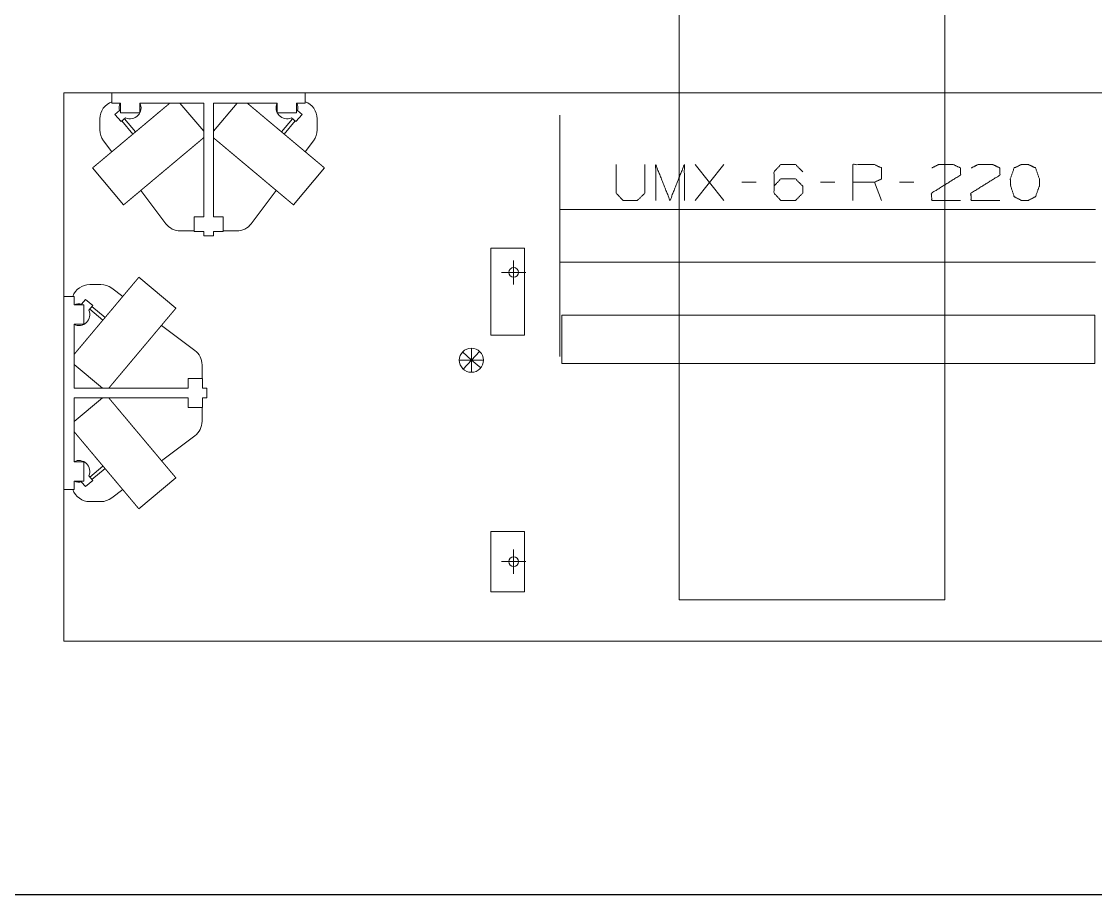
# Model space of a CAD drawing. Header units: millimetres. Extents: x 3056 to 110866, y 16649 to 58349.
# Drawn here: x 66231 to 70681, y 16649 to 20269 of the extents above; entities that cross this region are included whole.
import ezdxf

# ---------------------------------------------------------------- set-up
doc = ezdxf.new("R2010")
doc.units = ezdxf.units.MM
doc.layers.add('1', color=7, linetype='Continuous', true_color=0xffffff)

msp = doc.modelspace()

# ---------------------------------------------------------------- linework, layer by layer
at = {"layer": '1', "color": 143, "linetype": 'Continuous', "lineweight": 13}
for p, q in [((68956.5, 55863.3), (68956.5, 17870.4)), ((70056.5, 17870.4), (70056.5, 53003.3)), ((110866.5, 16649.3), (3056.5, 16649.3))]:
    msp.add_line(p, q, dxfattribs=at)
at = {"layer": '1', "color": 80, "linetype": 'Continuous', "lineweight": 13}
for p, q in [((66406.5, 17699.3), (66406.5, 19973.3)), ((66406.5, 17699.3), (66406.5, 19973.3)), ((66406.5, 19973.3), (72033.5, 19973.3)), ((66406.5, 19973.3), (72033.5, 19973.3)), ((66606.5, 19973.3), (66606.5, 19930.3)), ((67406.5, 19973.3), (67406.5, 19930.3)), ((66606.5, 19930.3), (66641.5, 19930.3)), ((66637.6, 19899.1), (66618.9, 19883.4)), ((66641.5, 19930.3), (66641.5, 19890.3)), ((66721.5, 19930.3), (66986.5, 19930.3)), ((66721.5, 19930.3), (66721.5, 19890.3)), ((66986.5, 19813.2), (66888.2, 19930.3)), ((66986.5, 19930.3), (66986.5, 19458.3)), ((67026.5, 19930.3), (67026.5, 19458.3)), ((67124.7, 19930.3), (67026.5, 19813.2)), ((67026.5, 19930.3), (67291.5, 19930.3)), ((67291.5, 19930.3), (67291.5, 19890.3)), ((67371.5, 19930.3), (67371.5, 19890.3)), ((67371.5, 19930.3), (67406.5, 19930.3)), ((67375.3, 19899.1), (67394.1, 19883.4)), ((66556.5, 19819.3), (66556.5, 19865.3)), ((66644.1, 19853.3), (66618.9, 19883.4)), ((66721.5, 19890.3), (66641.5, 19890.3)), ((66662.9, 19869), (66644.1, 19853.3)), ((66647.6, 19856.2), (66693.2, 19801.8)), ((66703.9, 19810.8), (66658.3, 19865.2)), ((67371.5, 19890.3), (67291.5, 19890.3)), ((67354.7, 19865.2), (67309, 19810.8)), ((67319.7, 19801.8), (67365.4, 19856.2)), ((67350.1, 19869), (67368.8, 19853.3)), ((67368.8, 19853.3), (67394.1, 19883.4)), ((67456.5, 19865.3), (67456.5, 19819.3)), ((66571.5, 19774.3), (66605.8, 19728.5)), ((67407.1, 19728.5), (67441.5, 19774.3)), ((69022.6, 19527), (69141.3, 19675.4)), ((69141.3, 19527), (69022.6, 19675.4)), ((66526.2, 19661.7), (66654.8, 19508.5)), ((67358.2, 19508.5), (67486.7, 19661.7)), ((69275.1, 19602), (69215.7, 19602)), ((69601.9, 19602), (69542.6, 19602)), ((69795.1, 19527), (69765.4, 19602)), ((69928.8, 19602), (69869.4, 19602)), ((66726, 19568.3), (66829.5, 19430.3)), ((67183.5, 19430.3), (67286.9, 19568.3)), ((66946.5, 19458.3), (66946.5, 19398.3)), ((66986.5, 19458.3), (66946.5, 19458.3)), ((67026.5, 19458.3), (67066.5, 19458.3)), ((67066.5, 19458.3), (67066.5, 19398.3)), ((70681.5, 19489.5), (68461.5, 19489.5)), ((66946.5, 19400.3), (66889.5, 19400.3)), ((66986.5, 19398.3), (66946.5, 19398.3)), ((66986.5, 19398.3), (66986.5, 19380.3)), ((67026.5, 19380.3), (66986.5, 19380.3)), ((67026.5, 19398.3), (67066.5, 19398.3)), ((67026.5, 19398.3), (67026.5, 19380.3)), ((67026.7, 19395.6), (67026.5, 19395.6)), ((67026.7, 19395.6), (67026.7, 19398.3)), ((67123.5, 19400.3), (67066.5, 19400.3)), ((68176, 19328.3), (68176, 18968.3)), ((68316, 19328.3), (68176, 19328.3)), ((68316, 18968.3), (68316, 19328.3)), ((68270.5, 19278.3), (68270.5, 19178.3)), ((68461.5, 19270.4), (70681.5, 19270.4)), ((68220.5, 19228.3), (68320.5, 19228.3)), ((66871.3, 19080), (66718.1, 19208.6)), ((66514.5, 19178.3), (66560.5, 19178.3)), ((66651.3, 19128.9), (66605.5, 19163.3)), ((66406.5, 19128.3), (66449.5, 19128.3)), ((66449.5, 19093.3), (66449.5, 19128.3)), ((66449.5, 19093.3), (66489.5, 19093.3)), ((66480.6, 19097.2), (66496.4, 19115.9)), ((66489.5, 19093.3), (66489.5, 19013.3)), ((66526.5, 19090.7), (66496.4, 19115.9)), ((66510.7, 19071.9), (66526.5, 19090.7)), ((66514.6, 19076.5), (66569, 19030.8)), ((66578, 19041.6), (66523.6, 19087.2)), ((68470.5, 19051.3), (70678.5, 19051.3)), ((68470.5, 18851.3), (68470.5, 19051.3)), ((70678.5, 19051.3), (70678.5, 18851.3)), ((66449.5, 19013.3), (66489.5, 19013.3)), ((66449.5, 18748.3), (66449.5, 19013.3)), ((66949.5, 18905.3), (66811.5, 19008.8)), ((68176, 18968.3), (68316, 18968.3)), ((68095.5, 18864.3), (68095.5, 18914.3)), ((68095.5, 18864.3), (68059.1, 18898.6)), ((68095.5, 18864.3), (68129.8, 18900.7)), ((66449.5, 18846.5), (66566.5, 18748.3)), ((66979.5, 18845.3), (66979.5, 18788.3)), ((68095.5, 18864.3), (68045.5, 18864.3)), ((68095.5, 18864.3), (68061.1, 18827.9)), ((68095.5, 18864.3), (68134.3, 18832.8)), ((68095.5, 18864.3), (68095.5, 18814.3)), ((68095.5, 18864.3), (68145.5, 18864.3)), ((70678.5, 18851.3), (68470.5, 18851.3)), ((66921.5, 18788.3), (66981.5, 18788.3)), ((66921.5, 18748.3), (66921.5, 18788.3)), ((66981.5, 18748.3), (66981.5, 18788.3)), ((66449.5, 18748.3), (66921.5, 18748.3)), ((66984.1, 18748.6), (66981.5, 18748.5)), ((66981.5, 18748.3), (66999.5, 18748.3)), ((66984.1, 18748.6), (66984.1, 18748.3)), ((66999.5, 18748.3), (66999.5, 18708.3)), ((66449.5, 18443.3), (66449.5, 18708.3)), ((66566.5, 18708.3), (66449.5, 18610.1)), ((66449.5, 18708.3), (66921.5, 18708.3)), ((66921.5, 18708.3), (66921.5, 18668.3)), ((66981.5, 18708.3), (66999.5, 18708.3)), ((66981.5, 18708.3), (66981.5, 18668.3)), ((66921.5, 18668.3), (66981.5, 18668.3)), ((66979.5, 18668.3), (66979.5, 18611.3)), ((66811.5, 18447.8), (66949.5, 18551.3)), ((66449.5, 18443.3), (66489.5, 18443.3)), ((66489.5, 18443.3), (66489.5, 18363.3)), ((66569, 18425.8), (66514.6, 18380.1)), ((66510.7, 18384.7), (66526.5, 18365.9)), ((66523.6, 18369.4), (66578, 18415)), ((66449.5, 18363.3), (66489.5, 18363.3)), ((66449.5, 18328.3), (66449.5, 18363.3)), ((66480.6, 18359.4), (66496.4, 18340.7)), ((66526.5, 18365.9), (66496.4, 18340.7)), ((66718.1, 18248), (66871.3, 18376.6)), ((66406.5, 18328.3), (66449.5, 18328.3)), ((66605.5, 18293.3), (66651.3, 18327.7)), ((66560.5, 18278.3), (66514.5, 18278.3)), ((68176, 18154.3), (68176, 17904.3)), ((68316, 18154.3), (68176, 18154.3)), ((68316, 17904.3), (68316, 18154.3)), ((68270.5, 18079.3), (68270.5, 17979.3)), ((68220.5, 18029.3), (68320.5, 18029.3)), ((68176, 17904.3), (68316, 17904.3)), ((72033.5, 17699.3), (66406.5, 17699.3)), ((72033.5, 17699.3), (66406.5, 17699.3))]:
    msp.add_line(p, q, dxfattribs=at)
at = {"layer": '1', "color": 9, "linetype": 'Continuous', "lineweight": 13}
for p, q in [((68956.5, 18649.3), (68956.5, 17870.4)), ((70056.5, 17870.4), (70056.5, 18649.3)), ((68956.5, 17870.4), (70056.5, 17870.4))]:
    msp.add_line(p, q, dxfattribs=at)
at = {"layer": '1', "color": 143, "linetype": 'Continuous', "lineweight": 25}
msp.add_line((3056.5, 16649.3), (110866.5, 16649.3), dxfattribs=at)
at = {"layer": '1', "color": 43, "linetype": 'Continuous', "lineweight": 13}
msp.add_line((110866.5, 16649.3), (3056.5, 16649.3), dxfattribs=at)
msp.add_line((110866.5, 16649.3), (3056.5, 16649.3), dxfattribs=at)
at = {"layer": '1', "color": 43, "linetype": 'Continuous', "lineweight": 25}
msp.add_line((3056.5, 16649.3), (110866.5, 16649.3), dxfattribs=at)
msp.add_line((3056.5, 16649.3), (110866.5, 16649.3), dxfattribs=at)
at = {"layer": '1', "color": 80, "linetype": 'Continuous', "lineweight": 13}
for centre, radius in [((68270.5, 19228.3), 20), ((68095.5, 18864.3), 50), ((68270.5, 18029.3), 20)]:
    msp.add_circle(centre, radius, dxfattribs=at)
for centre, radius, start, end in [((66631.5, 19865.3), 75, 109.4723, 180), ((67381.5, 19865.3), 75, 0, 70.5277), ((66681.5, 19910.3), 45.2, 153.7683, 194.2622), ((66681.5, 19910.3), 45.2, 245.7378, 26.2321), ((67331.5, 19910.3), 45.2, 153.7679, 294.2622), ((67331.5, 19910.3), 45.2, 345.7378, 26.2317), ((66631.5, 19819.3), 75, 180, 216.8699), ((67381.5, 19819.3), 75, 323.1301, 0), ((66889.5, 19475.3), 75, 216.8699, 270), ((67123.5, 19475.3), 75, 270, 323.1301), ((66514.5, 19103.3), 75, 90, 160.5277), ((66560.5, 19103.3), 75, 53.1301, 90), ((66469.5, 19053.3), 45.2, 75.7378, 116.2317), ((66469.5, 19053.3), 45.2, 243.7679, 24.2622), ((66904.5, 18845.3), 75, 0, 53.1301), ((66904.5, 18611.3), 75, 306.8699, 360), ((66469.5, 18403.3), 45.2, 335.7378, 116.2321), ((66469.5, 18403.3), 45.2, 243.7683, 284.2622), ((66514.5, 18353.3), 75, 199.4723, 270), ((66560.5, 18353.3), 75, 270, 306.8699)]:
    msp.add_arc(centre, radius, start, end, dxfattribs=at)
for points, knots in [([(66846.3, 19930.3), (66844.9, 19929.1), (66842.1, 19926.8), (66840.7, 19925.6), (66839.2, 19924.3), (66837.7, 19923), (66834.5, 19920.4), (66832.9, 19919), (66831.3, 19917.7), (66827.9, 19914.8), (66824.4, 19911.9), (66820.8, 19908.8), (66818.9, 19907.3), (66817, 19905.7), (66813.2, 19902.5), (66811.2, 19900.8), (66807.2, 19897.5), (66805.2, 19895.8), (66803.1, 19894), (66801.1, 19892.3), (66796.8, 19888.8), (66792.5, 19885.1), (66790.3, 19883.3), (66785.8, 19879.5), (66783.6, 19877.6), (66779, 19873.8), (66774.4, 19869.9), (66772, 19867.9), (66769.7, 19866), (66764.9, 19861.9), (66760, 19857.9), (66755.1, 19853.8), (66752.7, 19851.7), (66750.2, 19849.6), (66745.2, 19845.4), (66740.2, 19841.2), (66735.1, 19836.9), (66732.5, 19834.8), (66730, 19832.7), (66727.4, 19830.5), (66722.2, 19826.2), (66717.1, 19821.8), (66714.5, 19819.7), (66709.3, 19815.3), (66704.1, 19810.9), (66701.5, 19808.7), (66698.9, 19806.6), (66696.3, 19804.4), (66693.7, 19802.2), (66688.4, 19797.8), (66683.3, 19793.5), (66678.1, 19789.1), (66672.9, 19784.8), (66670.3, 19782.6), (66665.2, 19778.3), (66660.1, 19774), (66655, 19769.8), (66652.5, 19767.7), (66650, 19765.6), (66647.5, 19763.5), (66645, 19761.4), (66640.1, 19757.3), (66637.7, 19755.2), (66632.8, 19751.1), (66630.4, 19749.1), (66625.7, 19745.1), (66623.3, 19743.2), (66621, 19741.2), (66618.7, 19739.2), (66614.1, 19735.4), (66611.8, 19733.5), (66607.4, 19729.8), (66605.1, 19727.9), (66603, 19726.1), (66600.8, 19724.3), (66598.7, 19722.5), (66594.5, 19719), (66592.4, 19717.2), (66590.4, 19715.5), (66588.3, 19713.8), (66586.4, 19712.2), (66584.4, 19710.5), (66580.5, 19707.3), (66576.8, 19704.1), (66573.2, 19701.1), (66571.4, 19699.6), (66567.9, 19696.7), (66566.2, 19695.3), (66564.6, 19693.9), (66563, 19692.5), (66561.4, 19691.2), (66559.8, 19689.9), (66556.8, 19687.3), (66553.9, 19684.9), (66551.1, 19682.6), (66548.5, 19680.4), (66547.2, 19679.3), (66544.8, 19677.3), (66543.6, 19676.3), (66541.4, 19674.4), (66540.4, 19673.6), (66539.4, 19672.7), (66538.4, 19671.9), (66536.5, 19670.4), (66535.7, 19669.6), (66534, 19668.2), (66533.3, 19667.6), (66531.9, 19666.4), (66531.2, 19665.9), (66530.6, 19665.4), (66530.1, 19664.9), (66529, 19664.1), (66528.6, 19663.7), (66528.2, 19663.3), (66527.8, 19663), (66527.2, 19662.5), (66526.9, 19662.3), (66526.7, 19662.1), (66526.5, 19661.9), (66526.3, 19661.7), (66526.2, 19661.7), (66526.2, 19661.7)], [0, 0, 0.004297, 0.013093, 0.017604, 0.022302, 0.027012, 0.036827, 0.041921, 0.047027, 0.057606, 0.068551, 0.079856, 0.08568, 0.091512, 0.103511, 0.109665, 0.122145, 0.128471, 0.134938, 0.141414, 0.154642, 0.168161, 0.175055, 0.188971, 0.195984, 0.210266, 0.22478, 0.232148, 0.239509, 0.254448, 0.269561, 0.284864, 0.292589, 0.300322, 0.315927, 0.331666, 0.34753, 0.355512, 0.363486, 0.371518, 0.387604, 0.403765, 0.411854, 0.428087, 0.444351, 0.452497, 0.460634, 0.46878, 0.476916, 0.49318, 0.509415, 0.525612, 0.541748, 0.549779, 0.565796, 0.581719, 0.597534, 0.605407, 0.613223, 0.621028, 0.628775, 0.644167, 0.651824, 0.666965, 0.674448, 0.689299, 0.696681, 0.703943, 0.711215, 0.725528, 0.732559, 0.746505, 0.753415, 0.76018, 0.766957, 0.773598, 0.786711, 0.793205, 0.799539, 0.805881, 0.812063, 0.818235, 0.830268, 0.841969, 0.853312, 0.858813, 0.869612, 0.874929, 0.880052, 0.885166, 0.890091, 0.895029, 0.904486, 0.913542, 0.922177, 0.930404, 0.934293, 0.941875, 0.945547, 0.952459, 0.955695, 0.958921, 0.96193, 0.967712, 0.970478, 0.975568, 0.977878, 0.982248, 0.984325, 0.986149, 0.98798, 0.991157, 0.99251, 0.993852, 0.99496, 0.996924, 0.997784, 0.998398, 0.999021, 0.999753, 0.999881, 1, 1]), ([(67486.7, 19661.7), (67486.7, 19661.7), (67486.7, 19661.7), (67486.5, 19661.8), (67486.4, 19661.9), (67486, 19662.3), (67485.8, 19662.5), (67485.1, 19663), (67484.8, 19663.3), (67484.3, 19663.7), (67483.9, 19664.1), (67482.9, 19664.9), (67482.3, 19665.4), (67481.7, 19665.9), (67481.1, 19666.4), (67480.4, 19667), (67479.7, 19667.6), (67478.9, 19668.2), (67478.1, 19668.9), (67476.4, 19670.4), (67475.5, 19671.1), (67473.6, 19672.7), (67472.6, 19673.6), (67471.5, 19674.4), (67469.3, 19676.3), (67468.1, 19677.3), (67467, 19678.3), (67464.5, 19680.4), (67463.1, 19681.5), (67461.8, 19682.6), (67460.4, 19683.7), (67459.1, 19684.9), (67457.6, 19686.1), (67454.6, 19688.6), (67451.6, 19691.2), (67450, 19692.5), (67446.7, 19695.3), (67443.3, 19698.1), (67441.5, 19699.6), (67439.8, 19701.1), (67436.2, 19704.1), (67432.4, 19707.3), (67428.6, 19710.5), (67424.6, 19713.8), (67420.5, 19717.2), (67418.5, 19719), (67416.4, 19720.7), (67414.3, 19722.5), (67412.1, 19724.3), (67407.8, 19727.9), (67405.6, 19729.8), (67401.1, 19733.5), (67398.9, 19735.4), (67394.3, 19739.2), (67389.6, 19743.2), (67387.3, 19745.1), (67382.5, 19749.1), (67380.1, 19751.1), (67375.3, 19755.2), (67372.8, 19757.3), (67370.4, 19759.3), (67365.4, 19763.5), (67362.9, 19765.6), (67360.4, 19767.7), (67357.9, 19769.8), (67352.8, 19774), (67347.7, 19778.3), (67342.6, 19782.6), (67340, 19784.8), (67334.9, 19789.1), (67329.7, 19793.5), (67324.5, 19797.8), (67319.3, 19802.2), (67316.7, 19804.4), (67314.1, 19806.6), (67311.5, 19808.7), (67308.9, 19810.9), (67303.7, 19815.3), (67298.5, 19819.7), (67295.9, 19821.8), (67290.7, 19826.2), (67285.5, 19830.5), (67283, 19832.7), (67277.9, 19836.9), (67275.3, 19839.1), (67272.8, 19841.2), (67267.8, 19845.4), (67262.8, 19849.6), (67260.3, 19851.7), (67257.8, 19853.8), (67252.9, 19857.9), (67250.5, 19859.9), (67248.1, 19861.9), (67245.7, 19863.9), (67240.9, 19867.9), (67236.3, 19871.9), (67233.9, 19873.8), (67229.4, 19877.6), (67227.1, 19879.5), (67224.9, 19881.4), (67220.5, 19885.1), (67216.1, 19888.8), (67214, 19890.5), (67211.9, 19892.3), (67209.8, 19894), (67207.7, 19895.8), (67203.7, 19899.2), (67199.8, 19902.5), (67197.8, 19904.1), (67194, 19907.3), (67192.2, 19908.8), (67188.6, 19911.9), (67186.8, 19913.3), (67185.1, 19914.8), (67181.7, 19917.7), (67180, 19919), (67178.4, 19920.4), (67176.8, 19921.7), (67173.8, 19924.3), (67172.2, 19925.6), (67170.8, 19926.8), (67168, 19929.1), (67166.6, 19930.3)], [0, 0, 0.000129, 0.000247, 0.000613, 0.000989, 0.002216, 0.003076, 0.00504, 0.006148, 0.00749, 0.008843, 0.01202, 0.013851, 0.015685, 0.017752, 0.019821, 0.022132, 0.024432, 0.026976, 0.032297, 0.035063, 0.041079, 0.044315, 0.047541, 0.054453, 0.058134, 0.061808, 0.069606, 0.07371, 0.077823, 0.082139, 0.086467, 0.090986, 0.100253, 0.109909, 0.114834, 0.125081, 0.135698, 0.141197, 0.146688, 0.158031, 0.169732, 0.181765, 0.194129, 0.206795, 0.213289, 0.219772, 0.226412, 0.233043, 0.246595, 0.253495, 0.267441, 0.274472, 0.288785, 0.303329, 0.310701, 0.325552, 0.333035, 0.348176, 0.355833, 0.363498, 0.378971, 0.386777, 0.394593, 0.402466, 0.418281, 0.434204, 0.450221, 0.458252, 0.474388, 0.490585, 0.50682, 0.523084, 0.53123, 0.539366, 0.547512, 0.555649, 0.571913, 0.588146, 0.596235, 0.612396, 0.628482, 0.636514, 0.652479, 0.660402, 0.668334, 0.684073, 0.699678, 0.707411, 0.715136, 0.730438, 0.737995, 0.745561, 0.753021, 0.767861, 0.782478, 0.789734, 0.804016, 0.811038, 0.818053, 0.831839, 0.845358, 0.851973, 0.858595, 0.865062, 0.871538, 0.884171, 0.896499, 0.902489, 0.91432, 0.920144, 0.931449, 0.936923, 0.942404, 0.952983, 0.958079, 0.963182, 0.96808, 0.977698, 0.982406, 0.986907, 0.995703, 1, 1]), ([(68461.5, 19879.9), (68461.5, 19879.8), (68461.5, 19879.5), (68461.5, 19879.3), (68461.5, 19878.6), (68461.5, 19877.8), (68461.5, 19876.8), (68461.5, 19875.5), (68461.5, 19874.1), (68461.5, 19873.3), (68461.5, 19871.5), (68461.5, 19869.6), (68461.5, 19867.4), (68461.5, 19865), (68461.5, 19863.8), (68461.5, 19861.1), (68461.5, 19858.2), (68461.5, 19855.1), (68461.5, 19851.9), (68461.5, 19848.4), (68461.5, 19844.7), (68461.5, 19840.9), (68461.5, 19836.8), (68461.5, 19832.6), (68461.5, 19828.2), (68461.5, 19823.6), (68461.5, 19818.8), (68461.5, 19813.8), (68461.5, 19808.6), (68461.5, 19803.3), (68461.5, 19797.8), (68461.5, 19792.1), (68461.5, 19789.2), (68461.5, 19783.3), (68461.5, 19777.1), (68461.5, 19770.9), (68461.5, 19764.4), (68461.5, 19761.1), (68461.5, 19754.4), (68461.5, 19747.6), (68461.5, 19740.6), (68461.5, 19733.5), (68461.5, 19726.2), (68461.5, 19722.5), (68461.5, 19715), (68461.5, 19707.4), (68461.5, 19699.6), (68461.5, 19691.7), (68461.5, 19683.7), (68461.5, 19675.5), (68461.5, 19667.2), (68461.5, 19663), (68461.5, 19654.5), (68461.5, 19645.9), (68461.5, 19637.3), (68461.5, 19628.5), (68461.5, 19619.6), (68461.5, 19610.6), (68461.5, 19601.5), (68461.5, 19592.3), (68461.5, 19583), (68461.5, 19573.6), (68461.5, 19564.2), (68461.5, 19554.7), (68461.5, 19545.1), (68461.5, 19535.4), (68461.5, 19530.6), (68461.5, 19520.8), (68461.5, 19511), (68461.5, 19501.1), (68461.5, 19491.2), (68461.5, 19481.2), (68461.5, 19471.2), (68461.5, 19461.2), (68461.5, 19451.1), (68461.5, 19441), (68461.5, 19430.9), (68461.5, 19420.7), (68461.5, 19410.5), (68461.5, 19400.3), (68461.5, 19390.1), (68461.5, 19379.9)], [0, 0, 0.000209, 0.000833, 0.001352, 0.002601, 0.004262, 0.006339, 0.008829, 0.011734, 0.013287, 0.016806, 0.020735, 0.025072, 0.029813, 0.032388, 0.037732, 0.043479, 0.049625, 0.056166, 0.063098, 0.070421, 0.078131, 0.086225, 0.0947, 0.10355, 0.112773, 0.122367, 0.132323, 0.142645, 0.153321, 0.164348, 0.175723, 0.181499, 0.193389, 0.205613, 0.218167, 0.23105, 0.237649, 0.251007, 0.264678, 0.278654, 0.292931, 0.307501, 0.314859, 0.329858, 0.345138, 0.36069, 0.37651, 0.392588, 0.408919, 0.425495, 0.433903, 0.450836, 0.467995, 0.485378, 0.502973, 0.520776, 0.538779, 0.556971, 0.575352, 0.593907, 0.612629, 0.631515, 0.650554, 0.669739, 0.689059, 0.698754, 0.718267, 0.737899, 0.757637, 0.777478, 0.797411, 0.81743, 0.837522, 0.857683, 0.877905, 0.898175, 0.91849, 0.938839, 0.959212, 0.979601, 1, 1]), ([(66986.5, 19786.8), (66985.4, 19785.9), (66984.4, 19785.1), (66983.3, 19784.2), (66981, 19782.2), (66979.9, 19781.3), (66978.6, 19780.2), (66976.1, 19778.1), (66974.8, 19777), (66973.4, 19775.8), (66972, 19774.7), (66969.1, 19772.2), (66966.1, 19769.7), (66963, 19767.1), (66959.7, 19764.3), (66958, 19762.9), (66956.3, 19761.5), (66952.8, 19758.5), (66951, 19757), (66947.3, 19753.9), (66943.5, 19750.8), (66939.6, 19747.5), (66937.6, 19745.8), (66935.6, 19744.1), (66933.6, 19742.4), (66929.4, 19739), (66927.3, 19737.2), (66925.2, 19735.4), (66923, 19733.6), (66920.9, 19731.8), (66916.5, 19728.1), (66912, 19724.3), (66907.4, 19720.5), (66902.8, 19716.6), (66900.4, 19714.6), (66895.6, 19710.6), (66893.3, 19708.6), (66890.8, 19706.6), (66888.4, 19704.5), (66886, 19702.5), (66883.5, 19700.4), (66881, 19698.3), (66876.1, 19694.2), (66871.1, 19690), (66868.5, 19687.9), (66866, 19685.7), (66863.5, 19683.6), (66860.9, 19681.5), (66858.4, 19679.3), (66855.8, 19677.2), (66853.2, 19675), (66850.6, 19672.8), (66848.1, 19670.7), (66845.5, 19668.5), (66840.3, 19664.1), (66835.1, 19659.8), (66832.5, 19657.6), (66829.9, 19655.4), (66827.3, 19653.2), (66822.1, 19648.9), (66819.5, 19646.7), (66816.9, 19644.5), (66814.3, 19642.3), (66809.1, 19638), (66806.5, 19635.8), (66801.3, 19631.5), (66798.8, 19629.3), (66796.2, 19627.1), (66793.6, 19625), (66791.1, 19622.9), (66786, 19618.6), (66781, 19614.4), (66778.5, 19612.3), (66776, 19610.2), (66773.5, 19608.1), (66771, 19606), (66766.1, 19601.9), (66763.7, 19599.9), (66761.3, 19597.8), (66756.5, 19593.8), (66751.8, 19589.9), (66749.4, 19587.9), (66747.1, 19586), (66744.8, 19584), (66742.5, 19582.1), (66738, 19578.3), (66735.8, 19576.5), (66733.6, 19574.6), (66731.5, 19572.8), (66729.3, 19571), (66725, 19567.4), (66720.9, 19564), (66718.9, 19562.3), (66714.9, 19558.9), (66712.9, 19557.2), (66711, 19555.6), (66709, 19554), (66707.2, 19552.4), (66705.3, 19550.9), (66701.7, 19547.8), (66699.9, 19546.4), (66696.5, 19543.5), (66693.1, 19540.7), (66691.5, 19539.3), (66688.3, 19536.6), (66685.3, 19534.1), (66683.9, 19532.9), (66682.4, 19531.7), (66679.6, 19529.4), (66678.3, 19528.2), (66677, 19527.1), (66675.8, 19526.1), (66674.5, 19525.1), (66673.4, 19524.1), (66671.1, 19522.2), (66668.9, 19520.4), (66667.9, 19519.5), (66666.9, 19518.7), (66666, 19517.9), (66665.1, 19517.1), (66663.4, 19515.7), (66662.6, 19515), (66661.8, 19514.4), (66661.1, 19513.8), (66659.8, 19512.7), (66659.2, 19512.2), (66658.6, 19511.7), (66658.1, 19511.3), (66657.6, 19510.8), (66657.2, 19510.5), (66656.7, 19510.1), (66656.4, 19509.8), (66656, 19509.5), (66655.7, 19509.3), (66655.5, 19509.1), (66655.3, 19508.9), (66655.1, 19508.7), (66655, 19508.6), (66654.8, 19508.5), (66654.8, 19508.5), (66654.8, 19508.5)], [0, 0, 0.003099, 0.006206, 0.009524, 0.016372, 0.01991, 0.023648, 0.031349, 0.035293, 0.039453, 0.043603, 0.052311, 0.061406, 0.070884, 0.080741, 0.085848, 0.090964, 0.101531, 0.106996, 0.118084, 0.129506, 0.141247, 0.147188, 0.153295, 0.159391, 0.171893, 0.178277, 0.184671, 0.191187, 0.19771, 0.211016, 0.224573, 0.238356, 0.252363, 0.259467, 0.273787, 0.280986, 0.288288, 0.295581, 0.302965, 0.310338, 0.3178, 0.332785, 0.347907, 0.355501, 0.363154, 0.3708, 0.378503, 0.386197, 0.393946, 0.401685, 0.409469, 0.417241, 0.425054, 0.44069, 0.456367, 0.464206, 0.472056, 0.479913, 0.495614, 0.503462, 0.511299, 0.519132, 0.534777, 0.542581, 0.558147, 0.565889, 0.573638, 0.581333, 0.589038, 0.604349, 0.619538, 0.627069, 0.63461, 0.642065, 0.649529, 0.664302, 0.671606, 0.678901, 0.693322, 0.70755, 0.714556, 0.721572, 0.728468, 0.735371, 0.748933, 0.7556, 0.762255, 0.768791, 0.775319, 0.788113, 0.800621, 0.806732, 0.818805, 0.82476, 0.830563, 0.836358, 0.842003, 0.847636, 0.858579, 0.863877, 0.874295, 0.884357, 0.889289, 0.898796, 0.907917, 0.912278, 0.916646, 0.924975, 0.928934, 0.932901, 0.936655, 0.940416, 0.943959, 0.950835, 0.95728, 0.960404, 0.963294, 0.966196, 0.968865, 0.973996, 0.97644, 0.97867, 0.98089, 0.98488, 0.986648, 0.988406, 0.989948, 0.99148, 0.992776, 0.99408, 0.995137, 0.996205, 0.997035, 0.997864, 0.998455, 0.999045, 0.999408, 0.999761, 0.999876, 1, 1]), ([(67358.2, 19508.5), (67358.1, 19508.5), (67358.1, 19508.5), (67358, 19508.6), (67357.9, 19508.7), (67357.7, 19508.9), (67357.5, 19509.1), (67357.2, 19509.3), (67356.9, 19509.5), (67356.2, 19510.1), (67355.8, 19510.5), (67355.4, 19510.8), (67354.8, 19511.3), (67354.3, 19511.7), (67353.8, 19512.2), (67353.2, 19512.7), (67351.8, 19513.8), (67351.1, 19514.4), (67350.4, 19515), (67349.6, 19515.7), (67348.7, 19516.4), (67347, 19517.9), (67346, 19518.7), (67345, 19519.5), (67344, 19520.4), (67341.9, 19522.2), (67339.6, 19524.1), (67338.4, 19525.1), (67335.9, 19527.1), (67334.6, 19528.2), (67333.3, 19529.4), (67330.5, 19531.7), (67327.6, 19534.1), (67326.1, 19535.4), (67324.6, 19536.6), (67321.5, 19539.3), (67319.8, 19540.7), (67318.2, 19542), (67316.5, 19543.5), (67313, 19546.4), (67311.3, 19547.8), (67307.6, 19550.9), (67305.8, 19552.4), (67303.9, 19554), (67302, 19555.6), (67298.1, 19558.9), (67296.1, 19560.6), (67292, 19564), (67287.9, 19567.4), (67283.7, 19571), (67281.5, 19572.8), (67279.3, 19574.6), (67277.1, 19576.5), (67274.9, 19578.3), (67270.4, 19582.1), (67268.1, 19584), (67265.8, 19586), (67263.5, 19587.9), (67261.2, 19589.9), (67256.5, 19593.8), (67251.7, 19597.8), (67249.2, 19599.9), (67246.8, 19601.9), (67241.9, 19606), (67237, 19610.2), (67232, 19614.4), (67229.5, 19616.5), (67226.9, 19618.6), (67224.4, 19620.7), (67221.9, 19622.9), (67216.8, 19627.1), (67214.2, 19629.3), (67211.6, 19631.5), (67209, 19633.6), (67203.9, 19638), (67201.3, 19640.1), (67196.1, 19644.5), (67193.5, 19646.7), (67190.9, 19648.9), (67188.3, 19651), (67183.1, 19655.4), (67177.9, 19659.8), (67175.3, 19662), (67172.7, 19664.1), (67167.5, 19668.5), (67164.9, 19670.7), (67162.3, 19672.8), (67159.7, 19675), (67157.2, 19677.2), (67154.6, 19679.3), (67152, 19681.5), (67146.9, 19685.7), (67141.9, 19690), (67136.9, 19694.2), (67134.4, 19696.3), (67131.9, 19698.3), (67129.4, 19700.4), (67127, 19702.5), (67124.5, 19704.5), (67122.1, 19706.6), (67119.7, 19708.6), (67117.3, 19710.6), (67114.9, 19712.6), (67112.5, 19714.6), (67110.2, 19716.6), (67105.5, 19720.5), (67101, 19724.3), (67096.5, 19728.1), (67092.1, 19731.8), (67087.7, 19735.4), (67085.6, 19737.2), (67083.5, 19739), (67081.4, 19740.7), (67077.3, 19744.1), (67075.3, 19745.8), (67071.4, 19749.1), (67069.4, 19750.8), (67065.6, 19753.9), (67063.8, 19755.5), (67062, 19757), (67058.4, 19760), (67056.6, 19761.5), (67053.3, 19764.3), (67050, 19767.1), (67046.8, 19769.7), (67043.8, 19772.2), (67042.4, 19773.5), (67039.6, 19775.8), (67038.2, 19777), (67036.9, 19778.1), (67035.6, 19779.2), (67034.3, 19780.2), (67033.1, 19781.3), (67031.9, 19782.2), (67029.6, 19784.2), (67028.5, 19785.1), (67027.5, 19785.9), (67026.5, 19786.8)], [0, 0, 0.000124, 0.000239, 0.000601, 0.000955, 0.001545, 0.002136, 0.002965, 0.003795, 0.00593, 0.007224, 0.00853, 0.010061, 0.011594, 0.013352, 0.01512, 0.01911, 0.02134, 0.02356, 0.026013, 0.028459, 0.033813, 0.036706, 0.039605, 0.042719, 0.049164, 0.056041, 0.059593, 0.067098, 0.071065, 0.075024, 0.083354, 0.092091, 0.096643, 0.101203, 0.11071, 0.115651, 0.120584, 0.125704, 0.136122, 0.141419, 0.152362, 0.157996, 0.163641, 0.169435, 0.181202, 0.187157, 0.199377, 0.211885, 0.224679, 0.231216, 0.237743, 0.244407, 0.251064, 0.264626, 0.27153, 0.278425, 0.285441, 0.292447, 0.306675, 0.321096, 0.3284, 0.335695, 0.350467, 0.365396, 0.380459, 0.388053, 0.395657, 0.403302, 0.410958, 0.426368, 0.434107, 0.441858, 0.449632, 0.465228, 0.473033, 0.488697, 0.496543, 0.504381, 0.512241, 0.527939, 0.543637, 0.551474, 0.559305, 0.57494, 0.582754, 0.590526, 0.598309, 0.606048, 0.613797, 0.621491, 0.636849, 0.652087, 0.667209, 0.67474, 0.682203, 0.689656, 0.697038, 0.704413, 0.711715, 0.719007, 0.726216, 0.733415, 0.740526, 0.74763, 0.761637, 0.77542, 0.788976, 0.802283, 0.815331, 0.821715, 0.828108, 0.834349, 0.846697, 0.852804, 0.864703, 0.870495, 0.881917, 0.887537, 0.893005, 0.903745, 0.909037, 0.919251, 0.929107, 0.938586, 0.94768, 0.952035, 0.960547, 0.964698, 0.968651, 0.972595, 0.976343, 0.980081, 0.983618, 0.990466, 0.993794, 0.996892, 1, 1]), ([(68695.7, 19675.4), (68695.7, 19556.7), (68723.8, 19527), (68783.2, 19527), (68814.4, 19556.7), (68814.4, 19675.4)], [0, 0, 0.311783, 0.419154, 0.575052, 0.688217, 1, 1]), ([(68859.1, 19527), (68859.1, 19675.4), (68918.5, 19527), (68977.9, 19675.4), (68977.9, 19527)], [0, 0, 0.240728, 0.500002, 0.759272, 1, 1]), ([(69349.4, 19586.4), (69377.6, 19616.1), (69438.5, 19616.1), (69468.2, 19586.4), (69468.2, 19556.7), (69438.5, 19527), (69377.6, 19527), (69349.4, 19556.7), (69349.4, 19645.7), (69377.6, 19675.4), (69438.5, 19675.4), (69468.2, 19645.7)], [0, 0, 0.074327, 0.185076, 0.261389, 0.315347, 0.391661, 0.502409, 0.576737, 0.738611, 0.812938, 0.923687, 1, 1]), ([(69676.3, 19527), (69676.3, 19675.4), (69765.4, 19675.4), (69795.1, 19661.4), (69795.1, 19616.1), (69765.4, 19602), (69676.3, 19602)], [0, 0, 0.339228, 0.542768, 0.617837, 0.721391, 0.79646, 1, 1]), ([(70003.2, 19661.4), (70031.3, 19675.4), (70092.3, 19675.4), (70121.9, 19661.4), (70121.9, 19631.7), (70001.6, 19556.7), (70003.2, 19527), (70121.9, 19527)], [0, 0, 0.070635, 0.207523, 0.281312, 0.348, 0.666469, 0.733249, 1, 1]), ([(70166.6, 19661.4), (70194.8, 19675.4), (70255.7, 19675.4), (70285.4, 19661.4), (70285.4, 19631.7), (70165.1, 19556.7), (70166.6, 19527), (70285.4, 19527)], [0, 0, 0.070635, 0.20751, 0.281308, 0.347995, 0.666472, 0.733251, 1, 1]), ([(70403.5, 19527), (70433.2, 19542.6), (70448.8, 19586.4), (70448.8, 19616.1), (70433.2, 19661.4), (70403.5, 19675.4), (70373.8, 19675.4), (70344.1, 19661.4), (70328.5, 19616.1), (70330.1, 19586.4), (70344.1, 19542.6), (70373.8, 19527), (70403.5, 19527)], [0, 0, 0.076267, 0.181884, 0.249376, 0.358345, 0.433023, 0.500525, 0.575204, 0.684172, 0.751759, 0.856231, 0.932498, 1, 1]), ([(68461.5, 19379.9), (68461.5, 19374.8), (68461.5, 19364.6), (68461.5, 19354.5), (68461.5, 19344.3), (68461.5, 19334.1), (68461.5, 19324), (68461.5, 19313.8), (68461.5, 19303.7), (68461.5, 19293.7), (68461.5, 19283.7), (68461.5, 19273.7), (68461.5, 19263.7), (68461.5, 19253.8), (68461.5, 19244), (68461.5, 19234.2), (68461.5, 19224.5), (68461.5, 19214.8), (68461.5, 19205.2), (68461.5, 19195.7), (68461.5, 19186.3), (68461.5, 19176.9), (68461.5, 19167.6), (68461.5, 19158.4), (68461.5, 19149.3), (68461.5, 19140.3), (68461.5, 19131.4), (68461.5, 19122.6), (68461.5, 19113.9), (68461.5, 19105.4), (68461.5, 19096.9), (68461.5, 19088.5), (68461.5, 19080.3), (68461.5, 19072.2), (68461.5, 19064.2), (68461.5, 19056.4), (68461.5, 19048.7), (68461.5, 19041.1), (68461.5, 19033.7), (68461.5, 19030), (68461.5, 19022.8), (68461.5, 19015.7), (68461.5, 19012.3), (68461.5, 19005.5), (68461.5, 18998.8), (68461.5, 18992.3), (68461.5, 18989), (68461.5, 18982.8), (68461.5, 18976.6), (68461.5, 18970.7), (68461.5, 18964.9), (68461.5, 18959.3), (68461.5, 18953.9), (68461.5, 18948.6), (68461.5, 18943.6), (68461.5, 18938.7), (68461.5, 18934), (68461.5, 18929.5), (68461.5, 18925.1), (68461.5, 18921), (68461.5, 18917), (68461.5, 18913.3), (68461.5, 18909.7), (68461.5, 18908), (68461.5, 18904.8), (68461.5, 18901.7), (68461.5, 18898.8), (68461.5, 18896.1), (68461.5, 18893.7), (68461.5, 18891.4), (68461.5, 18889.3), (68461.5, 18887.5), (68461.5, 18885.8), (68461.5, 18884.4), (68461.5, 18883.1), (68461.5, 18882.1), (68461.5, 18881.2), (68461.5, 18880.6), (68461.5, 18880.2), (68461.5, 18880), (68461.5, 18879.9)], [0, 0, 0.0102, 0.030594, 0.050975, 0.071334, 0.091665, 0.111958, 0.132204, 0.152395, 0.172524, 0.19258, 0.212553, 0.232442, 0.252232, 0.271917, 0.291489, 0.310941, 0.330261, 0.349446, 0.368485, 0.387368, 0.406093, 0.424648, 0.443026, 0.461221, 0.479224, 0.497027, 0.514622, 0.532003, 0.549164, 0.566097, 0.582792, 0.599246, 0.61545, 0.631399, 0.647083, 0.6625, 0.67764, 0.692499, 0.699857, 0.714282, 0.728408, 0.735322, 0.74899, 0.762349, 0.77539, 0.78183, 0.794387, 0.806611, 0.818501, 0.83005, 0.841253, 0.852106, 0.862605, 0.872743, 0.88252, 0.891928, 0.900967, 0.909632, 0.917916, 0.925819, 0.933336, 0.940463, 0.943834, 0.950375, 0.956518, 0.962265, 0.967612, 0.972555, 0.977095, 0.981228, 0.984951, 0.988266, 0.991168, 0.993661, 0.995738, 0.997399, 0.998648, 0.999479, 0.999894, 1, 1]), ([(66718.1, 19208.6), (66718.1, 19208.5), (66718, 19208.5), (66717.9, 19208.4), (66717.8, 19208.2), (66717.7, 19208.1), (66717.5, 19207.9), (66717.3, 19207.6), (66717, 19207.3), (66716.4, 19206.6), (66716.1, 19206.2), (66715.7, 19205.7), (66715.3, 19205.2), (66714.9, 19204.7), (66713.9, 19203.5), (66712.8, 19202.2), (66712.1, 19201.5), (66711.5, 19200.7), (66710.2, 19199.1), (66709.4, 19198.2), (66707.9, 19196.4), (66707.1, 19195.4), (66705.3, 19193.3), (66704.4, 19192.2), (66703.5, 19191.1), (66701.5, 19188.8), (66700.4, 19187.5), (66699.4, 19186.3), (66697.2, 19183.7), (66694.9, 19180.9), (66692.4, 19178), (66689.9, 19175), (66687.2, 19171.8), (66684.5, 19168.5), (66683.1, 19166.8), (66681.6, 19165.1), (66678.7, 19161.6), (66675.6, 19158), (66672.5, 19154.2), (66670.9, 19152.3), (66669.3, 19150.4), (66667.6, 19148.4), (66665.9, 19146.4), (66662.5, 19142.4), (66659.1, 19138.2), (66655.5, 19134), (66651.9, 19129.6), (66650, 19127.4), (66648.1, 19125.2), (66644.4, 19120.7), (66640.5, 19116.1), (66636.6, 19111.5), (66634.6, 19109.1), (66632.7, 19106.7), (66630.6, 19104.3), (66628.6, 19102), (66626.6, 19099.5), (66624.6, 19097.1), (66620.5, 19092.2), (66618.4, 19089.7), (66614.2, 19084.7), (66612.1, 19082.2), (66607.9, 19077.2), (66603.6, 19072.1), (66599.3, 19067), (66595, 19061.9), (66592.8, 19059.3), (66590.7, 19056.7), (66586.3, 19051.5), (66582, 19046.3), (66577.6, 19041.1), (66575.4, 19038.5), (66571, 19033.3), (66568.8, 19030.7), (66566.7, 19028.1), (66564.5, 19025.5), (66560.1, 19020.3), (66555.8, 19015.1), (66553.6, 19012.5), (66551.4, 19009.9), (66547.1, 19004.8), (66545, 19002.2), (66540.7, 18997.2), (66538.6, 18994.6), (66536.5, 18992.1), (66534.3, 18989.6), (66530.1, 18984.6), (66528.1, 18982.1), (66526, 18979.6), (66523.9, 18977.2), (66519.9, 18972.3), (66517.8, 18969.9), (66513.8, 18965.1), (66511.8, 18962.8), (66509.9, 18960.4), (66507.9, 18958.1), (66506, 18955.8), (66504, 18953.5), (66502.1, 18951.2), (66500.2, 18948.9), (66498.4, 18946.7), (66494.6, 18942.3), (66492.8, 18940.1), (66489.2, 18935.8), (66485.7, 18931.6), (66484, 18929.6), (66482.3, 18927.5), (66478.9, 18923.5), (66477.3, 18921.6), (66474.1, 18917.7), (66470.9, 18914), (66467.9, 18910.4), (66464.9, 18906.9), (66463.5, 18905.2), (66460.7, 18901.9), (66459.4, 18900.2), (66456.7, 18897.1), (66454.2, 18894.1), (66451.8, 18891.2), (66449.5, 18888.4)], [0, 0, 0.00013, 0.000249, 0.000622, 0.000984, 0.001606, 0.002217, 0.003074, 0.003937, 0.006144, 0.007496, 0.00884, 0.010433, 0.012018, 0.01568, 0.019819, 0.022133, 0.024439, 0.029521, 0.032291, 0.038074, 0.041074, 0.047537, 0.050999, 0.054451, 0.061812, 0.06571, 0.069598, 0.077824, 0.08646, 0.095517, 0.104978, 0.114829, 0.125073, 0.130387, 0.135693, 0.146686, 0.158033, 0.169731, 0.175745, 0.181764, 0.187947, 0.194121, 0.2068, 0.219771, 0.233044, 0.246593, 0.253497, 0.260406, 0.274475, 0.28878, 0.303318, 0.310702, 0.318075, 0.325555, 0.333027, 0.340606, 0.348174, 0.363494, 0.371227, 0.386782, 0.394589, 0.410345, 0.426218, 0.442186, 0.458252, 0.466317, 0.474388, 0.49058, 0.506818, 0.523086, 0.531225, 0.547501, 0.555648, 0.563774, 0.571906, 0.588139, 0.604328, 0.612391, 0.62046, 0.636504, 0.644494, 0.660399, 0.668333, 0.676198, 0.684071, 0.699677, 0.707403, 0.715139, 0.722786, 0.737994, 0.745555, 0.760489, 0.767855, 0.775212, 0.782474, 0.789728, 0.796873, 0.80401, 0.811036, 0.818054, 0.83184, 0.838599, 0.851973, 0.865061, 0.871534, 0.877849, 0.890333, 0.896494, 0.908483, 0.92014, 0.931447, 0.942397, 0.947682, 0.958077, 0.963169, 0.97298, 0.982395, 0.991409, 1, 1]), ([(66871.3, 19080), (66871.3, 19080), (66871.2, 19079.9), (66871.1, 19079.8), (66871, 19079.7), (66870.9, 19079.5), (66870.7, 19079.3), (66870.5, 19079), (66870.2, 19078.7), (66869.7, 19078), (66869.3, 19077.6), (66868.9, 19077.2), (66868.5, 19076.7), (66868.1, 19076.2), (66867.6, 19075.6), (66867.1, 19075), (66866.5, 19074.3), (66866, 19073.7), (66864.7, 19072.2), (66863.4, 19070.6), (66861.9, 19068.8), (66860.3, 19066.9), (66858.5, 19064.8), (66857.6, 19063.7), (66856.7, 19062.6), (66855.7, 19061.4), (66854.7, 19060.2), (66853.7, 19059), (66852.6, 19057.7), (66851.5, 19056.4), (66850.4, 19055.1), (66848.1, 19052.4), (66846.9, 19050.9), (66845.7, 19049.5), (66843.1, 19046.4), (66841.8, 19044.9), (66840.5, 19043.3), (66837.7, 19040), (66834.9, 19036.6), (66831.9, 19033.1), (66830.4, 19031.3), (66827.3, 19027.6), (66824.1, 19023.8), (66822.5, 19021.9), (66819.2, 19017.9), (66817.5, 19015.9), (66815.8, 19013.9), (66812.3, 19009.7), (66810.5, 19007.6), (66808.8, 19005.5), (66806.9, 19003.3), (66805.1, 19001.1), (66803.3, 18998.9), (66801.4, 18996.7), (66799.5, 18994.5), (66797.6, 18992.2), (66793.8, 18987.7), (66789.9, 18983), (66785.9, 18978.3), (66781.9, 18973.5), (66777.9, 18968.7), (66775.8, 18966.2), (66773.8, 18963.8), (66771.7, 18961.3), (66769.6, 18958.8), (66767.5, 18956.3), (66763.3, 18951.3), (66759, 18946.2), (66756.9, 18943.7), (66752.6, 18938.6), (66750.5, 18936), (66746.2, 18930.9), (66744, 18928.3), (66741.8, 18925.7), (66739.6, 18923.1), (66735.3, 18917.9), (66733.1, 18915.3), (66730.9, 18912.7), (66728.7, 18910.1), (66724.4, 18904.9), (66720, 18899.7), (66717.8, 18897.1), (66713.4, 18891.9), (66711.3, 18889.3), (66706.9, 18884.1), (66704.8, 18881.5), (66702.6, 18879), (66698.3, 18873.9), (66696.2, 18871.3), (66694, 18868.8), (66691.9, 18866.2), (66689.8, 18863.7), (66687.7, 18861.2), (66683.5, 18856.2), (66679.3, 18851.2), (66677.3, 18848.8), (66675.2, 18846.3), (66673.2, 18843.9), (66669.2, 18839.1), (66667.2, 18836.7), (66663.2, 18832), (66659.3, 18827.4), (66657.4, 18825.1), (66655.5, 18822.8), (66653.6, 18820.5), (66649.9, 18816.1), (66646.2, 18811.7), (66644.4, 18809.6), (66640.8, 18805.3), (66637.3, 18801.2), (66635.6, 18799.2), (66633.9, 18797.1), (66632.3, 18795.2), (66629, 18791.3), (66627.4, 18789.3), (66624.3, 18785.6), (66621.2, 18782), (66618.3, 18778.5), (66615.4, 18775.1), (66614.1, 18773.5), (66611.4, 18770.2), (66610.1, 18768.7), (66607.5, 18765.7), (66605.1, 18762.8), (66603.9, 18761.4), (66602.8, 18760), (66600.6, 18757.4), (66599.6, 18756.1), (66598.5, 18754.9), (66596.5, 18752.6), (66595.6, 18751.5), (66593.8, 18749.3), (66593, 18748.3)], [0, 0, 0.000125, 0.00024, 0.0006, 0.00095, 0.00155, 0.00214, 0.002965, 0.003797, 0.005927, 0.007224, 0.008526, 0.010056, 0.011591, 0.013358, 0.015123, 0.017121, 0.019108, 0.023555, 0.028458, 0.033812, 0.039601, 0.045833, 0.049164, 0.052501, 0.056043, 0.059592, 0.063344, 0.067104, 0.071062, 0.07503, 0.08336, 0.087719, 0.092089, 0.101209, 0.105955, 0.110706, 0.120586, 0.130822, 0.141421, 0.146887, 0.158002, 0.169436, 0.175242, 0.187153, 0.193268, 0.199375, 0.211885, 0.218287, 0.22468, 0.231216, 0.237741, 0.244407, 0.251065, 0.25785, 0.264628, 0.278428, 0.292452, 0.306676, 0.321093, 0.335694, 0.343084, 0.350466, 0.357932, 0.36539, 0.37293, 0.388052, 0.403309, 0.410958, 0.426362, 0.434112, 0.449633, 0.457418, 0.465223, 0.473034, 0.488695, 0.496543, 0.504383, 0.512235, 0.52794, 0.543638, 0.551478, 0.567139, 0.57495, 0.59053, 0.598314, 0.606056, 0.621497, 0.629195, 0.636844, 0.644499, 0.652089, 0.659685, 0.674744, 0.689655, 0.697035, 0.704421, 0.711712, 0.726213, 0.733419, 0.747636, 0.761637, 0.768533, 0.775421, 0.782201, 0.79563, 0.808804, 0.815327, 0.828104, 0.840605, 0.846708, 0.8528, 0.85875, 0.870495, 0.876289, 0.887544, 0.898461, 0.909035, 0.919257, 0.924185, 0.933846, 0.938592, 0.947686, 0.956392, 0.960549, 0.9647, 0.972604, 0.976339, 0.980084, 0.987154, 0.990476, 0.996891, 1, 1]), ([(66593, 18708.3), (66593.8, 18707.3), (66594.7, 18706.2), (66595.6, 18705.1), (66596.5, 18704), (66597.5, 18702.9), (66599.5, 18700.4), (66600.6, 18699.2), (66602.8, 18696.6), (66605.1, 18693.8), (66607.5, 18690.9), (66608.8, 18689.4), (66610.1, 18687.9), (66611.4, 18686.3), (66612.7, 18684.8), (66614.1, 18683.1), (66615.5, 18681.5), (66618.3, 18678.1), (66619.8, 18676.3), (66621.2, 18674.6), (66622.8, 18672.8), (66624.3, 18671), (66625.9, 18669.1), (66627.4, 18667.2), (66630.7, 18663.4), (66632.3, 18661.4), (66635.7, 18657.4), (66637.4, 18655.4), (66640.9, 18651.2), (66644.4, 18647), (66646.2, 18644.8), (66648, 18642.6), (66649.9, 18640.4), (66651.8, 18638.2), (66655.5, 18633.7), (66657.4, 18631.4), (66659.4, 18629.2), (66663.3, 18624.5), (66667.2, 18619.8), (66669.2, 18617.4), (66673.3, 18612.6), (66675.3, 18610.2), (66677.4, 18607.7), (66679.4, 18605.2), (66681.5, 18602.8), (66685.7, 18597.8), (66687.8, 18595.3), (66692, 18590.3), (66694.1, 18587.7), (66698.4, 18582.6), (66702.7, 18577.5), (66704.9, 18574.9), (66707, 18572.3), (66709.2, 18569.8), (66713.6, 18564.6), (66715.7, 18562), (66720.1, 18556.8), (66722.3, 18554.2), (66726.7, 18548.9)], [0, 0, 0.006472, 0.012932, 0.019852, 0.026756, 0.034114, 0.049272, 0.057073, 0.073531, 0.090851, 0.108985, 0.118473, 0.12794, 0.137825, 0.147694, 0.157967, 0.168229, 0.189522, 0.200533, 0.21156, 0.222932, 0.234316, 0.24604, 0.25778, 0.281917, 0.294314, 0.319413, 0.332142, 0.358179, 0.384792, 0.398397, 0.41198, 0.425856, 0.439715, 0.467964, 0.482311, 0.496675, 0.525872, 0.555486, 0.570513, 0.600722, 0.615938, 0.631305, 0.646694, 0.662223, 0.693469, 0.709147, 0.7408, 0.756727, 0.788727, 0.820904, 0.837025, 0.853239, 0.869437, 0.901975, 0.918302, 0.950953, 0.967294, 1, 1]), ([(66449.5, 18568.2), (66450.6, 18566.8), (66451.8, 18565.4), (66454.2, 18562.5), (66455.5, 18561), (66456.7, 18559.5), (66458.1, 18557.9), (66459.4, 18556.4), (66460.8, 18554.7), (66463.5, 18551.4), (66466.4, 18547.9), (66467.9, 18546.2), (66469.4, 18544.4), (66471, 18542.5), (66472.5, 18540.7), (66475.7, 18536.9), (66477.3, 18535), (66480.6, 18531), (66482.3, 18529), (66484, 18527), (66485.8, 18524.9), (66487.5, 18522.8), (66489.3, 18520.7), (66491.1, 18518.6), (66494.7, 18514.2), (66496.6, 18512), (66498.4, 18509.8), (66502.2, 18505.3), (66504.2, 18503), (66506.1, 18500.7), (66510, 18496), (66513.9, 18491.3), (66518, 18486.5), (66520, 18484.1), (66522, 18481.7), (66526.2, 18476.8), (66528.2, 18474.3), (66530.3, 18471.8), (66532.4, 18469.3), (66534.5, 18466.8), (66536.6, 18464.3), (66540.9, 18459.2), (66543, 18456.7), (66547.3, 18451.5), (66551.6, 18446.4), (66553.8, 18443.8), (66556, 18441.2), (66558.2, 18438.6), (66560.3, 18436), (66564.7, 18430.8), (66566.9, 18428.2), (66569.1, 18425.6), (66573.5, 18420.4)], [0, 0, 0.009318, 0.018649, 0.038199, 0.048407, 0.058634, 0.069271, 0.079926, 0.090991, 0.113535, 0.13691, 0.148784, 0.161065, 0.173328, 0.185988, 0.211653, 0.224688, 0.251424, 0.265155, 0.278864, 0.292931, 0.306975, 0.321332, 0.335707, 0.365059, 0.380015, 0.394983, 0.425461, 0.440979, 0.456479, 0.487985, 0.519976, 0.552405, 0.568812, 0.58523, 0.61844, 0.63522, 0.652013, 0.668935, 0.68588, 0.702975, 0.737261, 0.754487, 0.789142, 0.823978, 0.841478, 0.858996, 0.876556, 0.894129, 0.929372, 0.947009, 0.964669, 1, 1]), ([(66726.7, 18548.9), (66731, 18543.7), (66733.2, 18541.1), (66735.4, 18538.5), (66737.6, 18535.9), (66739.8, 18533.4), (66741.9, 18530.8), (66746.3, 18525.6), (66750.6, 18520.4), (66752.7, 18517.9), (66757, 18512.8), (66761.3, 18507.7), (66763.4, 18505.2), (66765.5, 18502.7), (66767.6, 18500.2), (66769.7, 18497.7), (66771.8, 18495.2), (66773.9, 18492.7), (66778, 18487.8), (66782, 18483), (66784, 18480.6), (66786, 18478.2), (66790, 18473.5), (66791.9, 18471.2), (66793.9, 18468.8), (66795.8, 18466.6), (66797.7, 18464.3), (66799.6, 18462), (66801.5, 18459.8), (66805.2, 18455.4), (66808.8, 18451), (66810.6, 18448.9), (66812.4, 18446.8), (66814.1, 18444.7), (66815.9, 18442.7), (66819.3, 18438.6), (66822.6, 18434.7), (66825.8, 18430.8), (66828.9, 18427.1), (66830.5, 18425.3), (66832, 18423.4), (66833.5, 18421.7), (66834.9, 18419.9), (66837.8, 18416.5), (66839.1, 18414.9), (66840.5, 18413.3), (66841.8, 18411.7), (66843.2, 18410.1), (66844.4, 18408.6), (66845.7, 18407.1), (66846.9, 18405.7), (66848.1, 18404.2), (66850.4, 18401.4), (66852.6, 18398.8), (66853.7, 18397.6), (66854.7, 18396.3), (66856.7, 18394), (66857.6, 18392.9), (66858.6, 18391.8), (66859.4, 18390.7), (66860.3, 18389.7), (66861.9, 18387.8), (66863.4, 18386), (66864.1, 18385.2), (66864.8, 18384.4), (66866, 18382.9), (66866.5, 18382.3), (66867.1, 18381.6), (66868.1, 18380.4), (66868.5, 18379.9), (66868.9, 18379.4), (66869.3, 18379), (66869.7, 18378.6), (66869.9, 18378.2), (66870.2, 18377.8), (66870.5, 18377.6), (66870.7, 18377.3), (66870.9, 18377.1), (66871, 18376.9), (66871.1, 18376.8), (66871.2, 18376.7), (66871.3, 18376.6), (66871.3, 18376.6)], [0, 0, 0.03021, 0.045293, 0.060391, 0.075441, 0.090506, 0.105519, 0.135508, 0.165368, 0.180259, 0.209889, 0.239316, 0.253923, 0.268541, 0.283027, 0.297497, 0.311861, 0.326205, 0.354605, 0.38269, 0.396558, 0.410407, 0.437767, 0.451239, 0.464726, 0.477982, 0.491257, 0.504291, 0.51734, 0.542951, 0.568059, 0.580358, 0.592668, 0.604684, 0.616716, 0.640208, 0.663115, 0.685425, 0.707099, 0.717623, 0.728132, 0.738326, 0.748506, 0.768192, 0.777694, 0.78718, 0.796319, 0.805443, 0.814215, 0.822972, 0.831371, 0.839756, 0.855777, 0.871006, 0.878238, 0.88545, 0.899072, 0.905494, 0.9119, 0.917877, 0.92387, 0.935001, 0.945299, 0.95, 0.954715, 0.96327, 0.967109, 0.970929, 0.977722, 0.980661, 0.983615, 0.986107, 0.988603, 0.990652, 0.992697, 0.994299, 0.995881, 0.997036, 0.998172, 0.998849, 0.999537, 0.999759, 1, 1]), ([(66573.5, 18420.4), (66575.6, 18417.8), (66577.8, 18415.2), (66580, 18412.6), (66582.2, 18410), (66584.4, 18407.4), (66586.6, 18404.8), (66588.7, 18402.2), (66590.9, 18399.6), (66595.2, 18394.5), (66599.5, 18389.3), (66603.8, 18384.2), (66608.1, 18379.1), (66610.2, 18376.6), (66612.3, 18374.1), (66616.5, 18369.1), (66620.6, 18364.2), (66624.7, 18359.3), (66628.8, 18354.4), (66632.8, 18349.7), (66634.8, 18347.3), (66638.7, 18342.6), (66640.7, 18340.3), (66642.6, 18338), (66644.5, 18335.7), (66646.4, 18333.5), (66648.3, 18331.2), (66652, 18326.8), (66655.6, 18322.5), (66657.4, 18320.4), (66659.2, 18318.2), (66660.9, 18316.2), (66662.7, 18314.1), (66666.1, 18310), (66669.4, 18306.1), (66672.6, 18302.3), (66674.2, 18300.4), (66675.7, 18298.5), (66678.8, 18294.9), (66680.2, 18293.1), (66681.7, 18291.4), (66684.6, 18288), (66685.9, 18286.3), (66687.3, 18284.7), (66688.6, 18283.1), (66690, 18281.6), (66692.5, 18278.5), (66694.9, 18275.6), (66697.2, 18272.9), (66699.4, 18270.3), (66700.5, 18269), (66702.5, 18266.6), (66703.5, 18265.4), (66705.3, 18263.2), (66706.2, 18262.2), (66707.9, 18260.2), (66708.7, 18259.2), (66709.4, 18258.3), (66710.2, 18257.5), (66710.9, 18256.6), (66711.5, 18255.8), (66712.8, 18254.4), (66713.3, 18253.7), (66713.9, 18253), (66714.9, 18251.9), (66715.3, 18251.4), (66715.7, 18250.9), (66716.1, 18250.4), (66716.4, 18250), (66716.7, 18249.6), (66717, 18249.3), (66717.5, 18248.7), (66717.7, 18248.5), (66717.8, 18248.3), (66717.9, 18248.2), (66718, 18248.1), (66718.1, 18248.1), (66718.1, 18248)], [0, 0, 0.015092, 0.0302, 0.045283, 0.060377, 0.075427, 0.090493, 0.105505, 0.120533, 0.15046, 0.180246, 0.209877, 0.239304, 0.253927, 0.26853, 0.297502, 0.326199, 0.354595, 0.382681, 0.410413, 0.424078, 0.451246, 0.464718, 0.477993, 0.491249, 0.504298, 0.517332, 0.542944, 0.568052, 0.580367, 0.592662, 0.604678, 0.61671, 0.640202, 0.66311, 0.685421, 0.696259, 0.707109, 0.728128, 0.738322, 0.748502, 0.768188, 0.77769, 0.787177, 0.796316, 0.80544, 0.822984, 0.839758, 0.855775, 0.871004, 0.878236, 0.892264, 0.89909, 0.911899, 0.917876, 0.929436, 0.935019, 0.940153, 0.945303, 0.949999, 0.954714, 0.963269, 0.967109, 0.970928, 0.977722, 0.980661, 0.983615, 0.986111, 0.988618, 0.990652, 0.992697, 0.995901, 0.997036, 0.998176, 0.998849, 0.999537, 0.999763, 1, 1])]:
    msp.add_open_spline(points, degree=1, knots=knots, dxfattribs=at)

doc.saveas('drawing.dxf')
